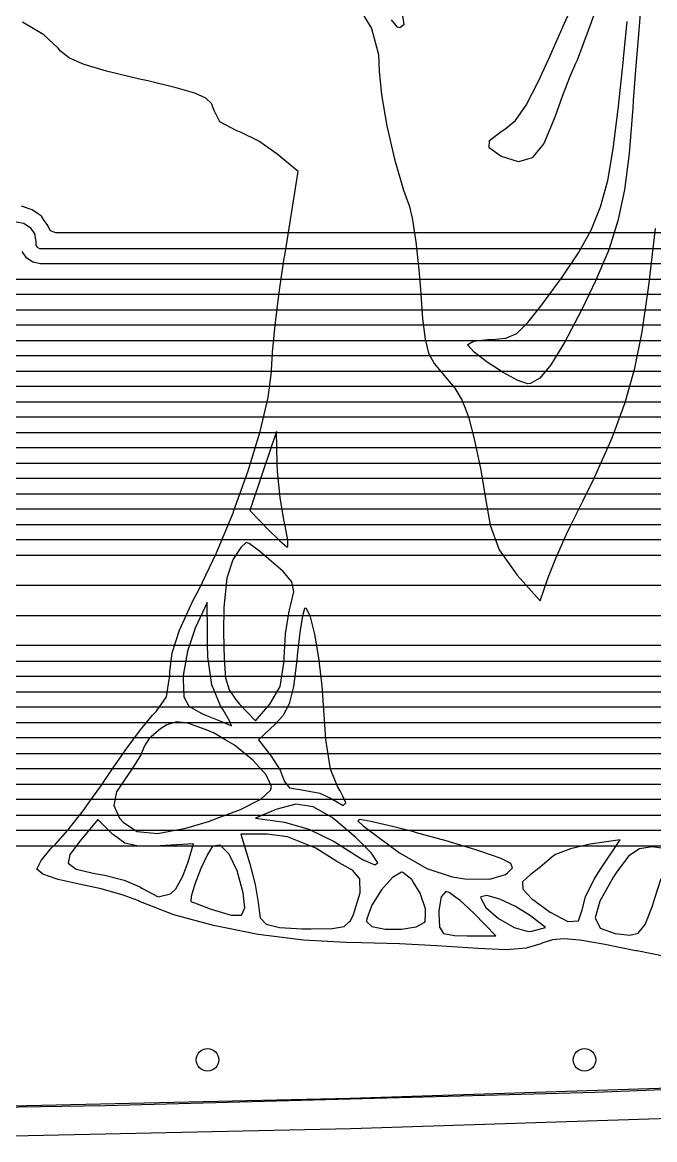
# Model space of a CAD drawing. Extents: x 94.3 to 177.3, y -118.1 to -62.3.
# Drawn here: x 141.77 to 145.97, y -117.53 to -110.12 of the extents above; entities that cross this region are included whole.
import ezdxf

# ---------------------------------------------------------------- set-up
doc = ezdxf.new("R2010")
doc.units = 0
doc.layers.add('BLACK', color=7, linetype='CONTINUOUS')

msp = doc.modelspace()

# ---------------------------------------------------------------- linework, layer by layer
at = {"layer": 'BLACK', "linetype": 'CONTINUOUS'}
for p, q in [((145.367035, -110.128642), (145.476746, -109.891023)), ((145.602399, -109.954304), (145.54355, -110.125222)), ((143.986345, -109.996357), (144.087952, -110.165661)), ((145.872702, -110.037604), (145.857391, -110.204586)), ((144.259041, -110.155882), (144.219119, -110.10838)), ((144.289983, -110.066576), (144.302466, -110.140965)), ((141.914066, -110.207309), (141.772221, -110.123304)), ((144.087952, -110.165661), (144.132727, -110.336599)), ((144.274794, -110.159724), (144.259041, -110.155882)), ((144.302466, -110.140965), (144.274794, -110.159724)), ((145.269345, -110.349419), (145.367035, -110.128642)), ((145.54355, -110.125222), (145.489966, -110.273284)), ((145.758487, -110.363049), (145.78368, -110.117764)), ((142.008616, -110.295462), (141.914066, -110.207309)), ((145.857391, -110.204586), (145.840387, -110.412941)), ((142.024259, -110.315036), (142.008616, -110.295462)), ((142.083336, -110.360863), (142.024259, -110.315036)), ((144.132727, -110.336599), (144.138634, -110.447856)), ((145.489966, -110.273284), (145.450412, -110.374535)), ((142.180405, -110.403141), (142.083336, -110.360863)), ((142.330474, -110.447549), (142.180405, -110.403141)), ((145.195941, -110.513617), (145.269345, -110.349419)), ((145.440831, -110.39586), (145.405801, -110.477928)), ((145.450412, -110.374535), (145.440831, -110.39586)), ((145.724212, -110.700224), (145.757754, -110.37064)), ((145.757754, -110.37064), (145.758487, -110.363049)), ((145.840387, -110.412941), (145.823498, -110.641386)), ((142.548553, -110.499765), (142.330474, -110.447549)), ((144.138634, -110.447856), (144.152566, -110.604797)), ((145.405801, -110.477928), (145.354923, -110.610012)), ((142.604617, -110.512482), (142.548553, -110.499765)), ((142.79186, -110.557171), (142.604617, -110.512482)), ((142.914787, -110.592981), (142.79186, -110.557171)), ((145.113372, -110.672987), (145.195941, -110.513617)), ((142.988039, -110.626092), (142.914787, -110.592981)), ((143.026254, -110.662683), (142.988039, -110.626092)), ((144.152566, -110.604797), (144.188831, -110.809412)), ((145.354923, -110.610012), (145.302862, -110.75331)), ((143.044073, -110.708933), (143.026254, -110.662683)), ((143.081963, -110.783023), (143.044073, -110.708933)), ((145.041423, -110.775056), (145.113372, -110.672987)), ((145.691346, -110.962163), (145.724212, -110.700224)), ((145.820114, -110.690231), (145.79572, -110.992349)), ((145.823498, -110.641386), (145.820114, -110.690231)), ((143.193069, -110.844159), (143.081963, -110.783023)), ((144.971974, -110.833028), (145.041423, -110.775056)), ((145.302862, -110.75331), (145.229353, -110.926236)), ((143.218345, -110.852104), (143.193069, -110.844159)), ((143.339193, -110.911254), (143.218345, -110.852104)), ((144.188831, -110.809412), (144.240461, -111.030536)), ((144.869067, -110.907314), (144.946612, -110.847816)), ((144.946612, -110.847816), (144.971974, -110.833028)), ((143.459126, -110.994614), (143.339193, -110.911254)), ((144.867457, -110.955564), (144.869067, -110.907314)), ((145.229353, -110.926236), (145.152854, -111.02241)), ((143.600372, -111.112651), (143.459126, -110.994614)), ((144.93909, -111.006789), (144.867457, -110.955564)), ((145.65385, -111.17237), (145.691346, -110.962163)), ((145.79572, -110.992349), (145.765088, -111.23407)), ((144.240461, -111.030536), (144.300487, -111.237007)), ((144.95041, -111.012706), (144.93909, -111.006789)), ((145.063246, -111.048883), (144.95041, -111.012706)), ((145.152854, -111.02241), (145.063246, -111.048883)), ((143.511692, -111.669507), (143.600372, -111.112651)), ((145.606419, -111.346759), (145.65385, -111.17237)), ((144.300487, -111.237007), (144.339277, -111.345034)), ((145.765088, -111.23407), (145.722229, -111.439105)), ((141.837405, -111.365818), (141.766754, -111.34287)), ((141.837407, -111.365819), (141.837405, -111.365818)), ((141.837409, -111.36582), (141.837407, -111.365819)), ((141.83741, -111.365821), (141.837409, -111.36582)), ((141.837412, -111.365822), (141.83741, -111.365821)), ((141.878741, -111.395834), (141.837412, -111.365822)), ((144.339277, -111.345034), (144.360284, -111.431975)), ((145.543746, -111.501241), (145.606419, -111.346759)), ((141.7296, -111.445372), (141.780145, -111.455422)), ((141.897526, -111.409475), (141.878741, -111.395834)), ((141.912504, -111.430075), (141.897526, -111.409475)), ((141.941216, -111.469564), (141.912504, -111.430075)), ((144.360284, -111.431975), (144.382203, -111.579319)), ((145.722229, -111.439105), (145.661152, -111.631161)), ((141.780145, -111.455422), (141.823001, -111.484044)), ((141.823001, -111.484044), (141.851648, -111.526883)), ((141.941217, -111.469566), (141.941216, -111.469564)), ((141.946427, -111.485574), (141.941217, -111.469566)), ((141.958617, -111.505455), (141.946427, -111.485574)), ((141.993972, -111.5201), (141.958617, -111.505455)), ((142.174349, -111.5201), (141.993972, -111.5201)), ((148.228893, -111.5201), (142.174349, -111.5201)), ((145.460525, -111.651731), (145.543746, -111.501241)), ((145.928326, -111.850827), (145.971075, -111.490488)), ((141.851648, -111.526883), (141.861728, -111.577422)), ((141.86168, -111.577422), (141.861676, -111.577433)), ((141.861676, -111.577433), (141.86168, -111.577452)), ((141.861728, -111.577422), (141.86168, -111.577422)), ((141.86168, -111.577452), (141.86168, -111.592108)), ((141.86168, -111.592108), (141.8617, -111.592108)), ((141.8617, -111.592108), (141.861701, -111.600276)), ((144.382203, -111.579319), (144.401893, -111.763457)), ((141.79878, -111.685497), (141.770159, -111.64266)), ((141.861701, -111.600276), (141.86987, -111.614425)), ((141.86987, -111.614425), (141.884016, -111.622597)), ((141.884016, -111.622597), (141.892185, -111.6226)), ((141.892185, -111.6226), (141.9328, -111.6226)), ((141.9328, -111.6226), (142.143856, -111.6226)), ((142.143856, -111.6226), (148.1984, -111.6226)), ((143.508759, -111.688035), (143.511692, -111.669507)), ((145.351451, -111.814142), (145.460525, -111.651731)), ((145.661152, -111.631161), (145.575866, -111.833949)), ((141.84161, -111.714129), (141.79878, -111.685497)), ((141.872716, -111.720329), (141.84161, -111.714129)), ((141.87272, -111.720333), (141.872716, -111.720329)), ((141.879925, -111.721766), (141.87272, -111.720333)), ((141.892135, -111.7242), (141.879925, -111.721766)), ((141.892144, -111.724196), (141.892135, -111.7242)), ((141.89216, -111.7242), (141.892144, -111.724196)), ((141.9328, -111.7242), (141.89216, -111.7242)), ((142.143856, -111.7242), (141.9328, -111.7242)), ((148.177358, -111.7242), (142.143856, -111.7242)), ((143.475352, -111.915755), (143.508759, -111.688035)), ((144.401893, -111.763457), (144.412011, -111.891723)), ((145.211218, -112.004386), (145.351451, -111.814142)), ((138.553957, -111.8258), (148.1016, -111.8258)), ((144.412011, -111.891723), (144.426671, -112.09004)), ((145.575866, -111.833949), (145.482104, -112.027991)), ((145.922545, -111.898384), (145.928326, -111.850827)), ((148.080558, -111.9274), (138.532915, -111.9274)), ((143.4481, -112.131102), (143.475352, -111.915755)), ((145.883006, -112.175132), (145.922545, -111.898384)), ((138.249862, -112.029), (148.007364, -112.029)), ((145.12535, -112.113533), (145.211218, -112.004386)), ((145.482104, -112.027991), (145.368158, -112.245815)), ((144.426671, -112.09004), (144.44262, -112.224792)), ((145.050599, -112.186079), (145.12535, -112.113533)), ((147.986322, -112.1306), (138.249862, -112.1306)), ((143.429741, -112.310576), (143.4481, -112.131102)), ((144.978536, -112.218025), (145.050599, -112.186079)), ((145.834507, -112.416118), (145.883006, -112.175132)), ((137.685358, -112.2322), (147.921782, -112.2322)), ((144.44262, -112.224792), (144.465756, -112.316393)), ((144.726655, -112.259748), (144.763846, -112.237597)), ((144.727312, -112.263598), (144.726655, -112.259748)), ((144.768323, -112.310247), (144.727312, -112.263598)), ((144.763846, -112.237597), (144.856162, -112.225773)), ((144.856162, -112.225773), (144.885891, -112.225165)), ((144.885891, -112.225165), (144.978536, -112.218025)), ((145.368158, -112.245815), (145.27783, -112.394054)), ((147.90074, -112.3338), (137.664316, -112.3338)), ((143.423013, -112.430679), (143.429741, -112.310576)), ((144.465756, -112.316393), (144.501981, -112.385258)), ((144.854492, -112.376223), (144.768323, -112.310247)), ((144.501981, -112.385258), (144.557194, -112.451801)), ((144.959765, -112.444469), (144.854492, -112.376223)), ((145.27783, -112.394054), (145.2046, -112.481643)), ((136.243141, -112.435399), (147.836199, -112.435399)), ((143.402062, -112.611451), (143.422932, -112.439471)), ((143.422932, -112.439471), (143.423013, -112.430679)), ((144.557194, -112.451801), (144.581301, -112.477482)), ((144.581301, -112.477482), (144.640261, -112.548027)), ((145.05809, -112.497926), (144.959765, -112.444469)), ((145.2046, -112.481643), (145.141948, -112.517518)), ((145.77011, -112.642874), (145.834507, -112.416118)), ((147.815157, -112.536999), (136.243141, -112.536999)), ((144.640261, -112.548027), (144.68858, -112.630326)), ((145.123415, -112.519535), (145.05809, -112.497926)), ((145.141948, -112.517518), (145.123415, -112.519535)), ((143.3488, -112.837039), (143.402062, -112.611451)), ((144.68858, -112.630326), (144.730246, -112.737749)), ((133.879999, -112.638601), (147.728183, -112.638601)), ((145.68288, -112.876931), (145.77011, -112.642874)), ((147.707141, -112.740201), (133.928398, -112.740201)), ((144.730246, -112.737749), (144.769248, -112.883665)), ((137.156315, -112.841801), (147.642601, -112.841801)), ((143.269609, -113.096726), (143.3488, -112.837039)), ((143.457332, -112.834933), (143.369053, -113.097585)), ((143.462202, -113.045198), (143.457332, -112.834933)), ((144.769248, -112.883665), (144.809575, -113.081445)), ((145.565881, -113.139822), (145.68288, -112.876931)), ((147.621559, -112.943401), (137.177357, -112.943401)), ((137.240485, -113.045001), (147.545801, -113.045001)), ((143.464539, -113.101139), (143.462202, -113.045198)), ((147.524759, -113.146601), (137.261527, -113.146601)), ((143.174827, -113.360236), (143.269609, -113.096726)), ((143.369053, -113.097585), (143.280775, -113.360236)), ((143.48077, -113.27364), (143.464539, -113.101139)), ((144.809575, -113.081445), (144.855214, -113.344458)), ((145.488505, -113.297516), (145.565881, -113.139822)), ((137.707315, -113.248201), (147.449001, -113.248201)), ((143.505798, -113.422494), (143.48077, -113.27364)), ((145.412175, -113.453077), (145.488505, -113.297516)), ((147.427959, -113.349801), (137.728357, -113.349801)), ((143.059295, -113.640366), (143.170953, -113.371005)), ((143.170953, -113.371005), (143.174827, -113.360236)), ((143.280775, -113.360236), (143.401394, -113.486136)), ((144.855214, -113.344458), (144.873718, -113.457723)), ((143.514354, -113.460985), (143.505798, -113.422494)), ((137.791483, -113.451401), (147.352201, -113.451401)), ((143.401394, -113.486136), (143.47826, -113.56143)), ((143.531763, -113.556941), (143.514354, -113.460985)), ((144.873718, -113.457723), (144.933513, -113.620589)), ((145.3115, -113.6718), (145.381385, -113.516129)), ((145.381385, -113.516129), (145.412175, -113.453077)), ((147.331159, -113.553001), (137.812525, -113.553001)), ((143.256862, -113.57086), (143.220762, -113.603708)), ((143.274909, -113.578986), (143.256862, -113.57086)), ((143.343362, -113.628314), (143.274909, -113.578986)), ((143.47826, -113.56143), (143.526737, -113.599647)), ((143.533269, -113.60078), (143.531763, -113.556941)), ((137.986555, -113.655601), (147.213298, -113.655601)), ((142.941097, -113.885302), (143.059295, -113.640366)), ((143.220762, -113.603708), (143.169371, -113.683086)), ((143.438326, -113.707532), (143.343362, -113.628314)), ((143.526737, -113.599647), (143.533269, -113.60078)), ((144.933513, -113.620589), (145.052957, -113.787657)), ((145.276701, -113.760098), (145.3115, -113.6718)), ((143.167485, -113.686506), (143.128406, -113.808969)), ((143.169371, -113.683086), (143.167485, -113.686506)), ((143.500966, -113.764146), (143.438326, -113.707532)), ((143.128406, -113.808969), (143.108705, -114.002035)), ((143.559333, -113.833409), (143.500966, -113.764146)), ((145.052957, -113.787657), (145.206295, -113.957384)), ((145.206295, -113.957384), (145.259384, -113.804038)), ((145.259384, -113.804038), (145.276701, -113.760098)), ((147.139918, -113.855601), (138.027976, -113.855601)), ((142.903176, -113.958535), (142.941097, -113.885302)), ((143.571795, -113.898855), (143.559333, -113.833409)), ((142.813708, -114.151686), (142.903176, -113.958535)), ((143.550465, -113.991112), (143.571795, -113.898855)), ((142.996246, -113.970363), (142.918377, -114.138575)), ((142.998597, -114.166537), (142.996246, -113.970363)), ((143.108705, -114.002035), (143.105852, -114.166537)), ((143.516904, -114.177786), (143.541296, -114.026666)), ((143.541296, -114.026666), (143.550465, -113.991112)), ((143.64307, -114.009633), (143.629409, -114.05853)), ((143.655681, -114.009359), (143.64307, -114.009633)), ((143.682324, -114.064686), (143.655681, -114.009359)), ((138.153243, -114.054601), (147.441774, -114.054601)), ((143.629409, -114.05853), (143.611992, -114.16921)), ((143.710411, -114.179217), (143.682324, -114.064686)), ((142.764936, -114.301908), (142.813708, -114.151686)), ((142.918377, -114.138575), (142.866624, -114.291233)), ((142.999522, -114.243708), (142.998597, -114.166537)), ((143.105852, -114.166537), (143.109043, -114.347903)), ((143.507119, -114.335704), (143.516904, -114.177786)), ((143.611992, -114.16921), (143.594175, -114.319652)), ((143.736971, -114.33686), (143.710411, -114.179217)), ((147.5047, -114.254601), (138.194665, -114.254601)), ((143.002275, -114.328479), (142.999522, -114.243708)), ((142.750165, -114.428231), (142.764936, -114.301908)), ((142.866624, -114.291233), (142.838712, -114.452295)), ((143.028505, -114.514907), (143.002275, -114.328479)), ((143.506557, -114.371208), (143.507119, -114.335704)), ((143.594175, -114.319652), (143.59093, -114.35185)), ((143.759036, -114.521523), (143.736971, -114.33686)), ((138.258205, -114.357201), (147.789073, -114.357201)), ((143.109043, -114.347903), (143.119817, -114.467529)), ((143.481656, -114.525969), (143.506557, -114.371208)), ((143.59093, -114.35185), (143.569631, -114.526617)), ((147.767502, -114.458801), (138.279247, -114.458801)), ((142.726916, -114.594205), (142.745524, -114.479806)), ((142.745524, -114.479806), (142.749845, -114.453242)), ((142.749845, -114.453242), (142.750165, -114.428231)), ((142.838712, -114.452295), (142.83739, -114.479806)), ((142.83739, -114.479806), (142.842164, -114.593566)), ((143.119817, -114.467529), (143.143171, -114.547738)), ((143.086128, -114.653724), (143.028505, -114.514907)), ((143.143171, -114.547738), (143.184098, -114.610857)), ((143.412112, -114.643841), (143.481656, -114.525969)), ((143.569631, -114.526617), (143.541977, -114.641506)), ((143.773635, -114.717112), (143.759036, -114.521523)), ((138.390418, -114.561401), (147.676181, -114.561401)), ((142.660971, -114.689259), (142.726916, -114.594205)), ((142.842164, -114.593566), (142.876575, -114.657431)), ((143.184098, -114.610857), (143.21236, -114.642608)), ((147.655139, -114.663001), (138.41146, -114.663001)), ((142.634661, -114.716478), (142.660971, -114.689259)), ((142.876575, -114.657431), (142.962644, -114.705266)), ((142.962644, -114.705266), (142.99197, -114.717524)), ((143.102411, -114.680669), (143.086128, -114.653724)), ((143.146688, -114.757465), (143.102411, -114.680669)), ((143.21236, -114.642608), (143.317105, -114.754293)), ((143.317105, -114.754293), (143.412112, -114.643841)), ((143.541977, -114.641506), (143.499831, -114.720727)), ((138.475, -114.765601), (147.591599, -114.765601)), ((142.555568, -114.813849), (142.634661, -114.716478)), ((142.729884, -114.781175), (142.687931, -114.807002)), ((142.793109, -114.759726), (142.729884, -114.781175)), ((142.869366, -114.770052), (142.793109, -114.759726)), ((142.990821, -114.812764), (142.869366, -114.770052)), ((142.99197, -114.717524), (143.093016, -114.758986)), ((143.093016, -114.758986), (143.153397, -114.783774)), ((143.159564, -114.78631), (143.146688, -114.757465)), ((143.448185, -114.776577), (143.336925, -114.879744)), ((143.499831, -114.720727), (143.448185, -114.776577)), ((143.775456, -114.742164), (143.773635, -114.717112)), ((143.785289, -114.877473), (143.775456, -114.742164)), ((142.454188, -114.951221), (142.555568, -114.813849)), ((142.687931, -114.807002), (142.612388, -114.869683)), ((143.043923, -114.835954), (142.990821, -114.812764)), ((143.117413, -114.879744), (143.043923, -114.835954)), ((143.153397, -114.783774), (143.159564, -114.78631)), ((147.570557, -114.867201), (138.496042, -114.867201)), ((142.581953, -114.920331), (142.558272, -114.97905)), ((142.612388, -114.869683), (142.581953, -114.920331)), ((143.178233, -114.915984), (143.117413, -114.879744)), ((143.300203, -115.013736), (143.178233, -114.915984)), ((143.336925, -114.879744), (143.422022, -114.987927)), ((143.816385, -115.073464), (143.785289, -114.877473)), ((138.559582, -114.969801), (147.507017, -114.969801)), ((142.345969, -115.10806), (142.454188, -114.951221)), ((142.558272, -114.97905), (142.499223, -115.071675)), ((143.422022, -114.987927), (143.481526, -115.080039)), ((147.485975, -115.071401), (138.580624, -115.071401)), ((142.499223, -115.071675), (142.476821, -115.102056)), ((143.388806, -115.110898), (143.300203, -115.013736)), ((143.863295, -115.193857), (143.816385, -115.073464)), ((142.296644, -115.180565), (142.345969, -115.10806)), ((142.476821, -115.102056), (142.396733, -115.224488)), ((143.423013, -115.189156), (143.388806, -115.110898)), ((143.481526, -115.080039), (143.5071, -115.152283)), ((143.5071, -115.152283), (143.507119, -115.153518)), ((138.675199, -115.174001), (147.422435, -115.174001)), ((142.199355, -115.315562), (142.296644, -115.180565)), ((142.396733, -115.224488), (142.377534, -115.315562)), ((143.35426, -115.273062), (143.41696, -115.213178)), ((143.41696, -115.213178), (143.423013, -115.189156)), ((143.507119, -115.153518), (143.544447, -115.19765)), ((143.544447, -115.19765), (143.62524, -115.210926)), ((143.62524, -115.210926), (143.744615, -115.232208)), ((143.879072, -115.218568), (143.863295, -115.193857)), ((143.896236, -115.253304), (143.879072, -115.218568)), ((147.401393, -115.275601), (138.696241, -115.275601)), ((143.219247, -115.340955), (143.35426, -115.273062)), ((143.744615, -115.232208), (143.824926, -115.270567)), ((143.824926, -115.270567), (143.899736, -115.314751)), ((143.91791, -115.297167), (143.896236, -115.253304)), ((143.899736, -115.314751), (143.91791, -115.297167)), ((142.073764, -115.478313), (142.180823, -115.341277)), ((142.180823, -115.341277), (142.199355, -115.315562)), ((142.377534, -115.315562), (142.416632, -115.399089)), ((143.063717, -115.398625), (143.219247, -115.340955)), ((143.453736, -115.342065), (143.31788, -115.398625)), ((143.461151, -115.339024), (143.453736, -115.342065)), ((143.584439, -115.307027), (143.461151, -115.339024)), ((143.700049, -115.323258), (143.584439, -115.307027)), ((143.826993, -115.394341), (143.700049, -115.323258)), ((138.759781, -115.378201), (147.337853, -115.378201)), ((142.272991, -115.4066), (142.154175, -115.548923)), ((142.368072, -115.50168), (142.272991, -115.4066)), ((142.416632, -115.399089), (142.441286, -115.428393)), ((142.441286, -115.428393), (142.533642, -115.487489)), ((142.856274, -115.465615), (143.006602, -115.419803)), ((143.006602, -115.419803), (143.063717, -115.398625)), ((143.31788, -115.398625), (143.509277, -115.426254)), ((143.509277, -115.426254), (143.671138, -115.471804)), ((143.853933, -115.417045), (143.826993, -115.394341)), ((143.984283, -115.5269), (143.853933, -115.417045)), ((144.010556, -115.407774), (143.997094, -115.417045)), ((143.997094, -115.417045), (144.031115, -115.449301)), ((144.08294, -115.420335), (144.010556, -115.407774)), ((144.031115, -115.449301), (144.057479, -115.470513)), ((144.225691, -115.453577), (144.08294, -115.420335)), ((147.316811, -115.479801), (138.780823, -115.479801)), ((141.993608, -115.567997), (142.073764, -115.478313)), ((142.371758, -115.505297), (142.368072, -115.50168)), ((142.376693, -115.51014), (142.371758, -115.505297)), ((142.450169, -115.563455), (142.376693, -115.51014)), ((142.533642, -115.487489), (142.668527, -115.499949)), ((142.668527, -115.499949), (142.856274, -115.465615)), ((143.395589, -115.505454), (143.220979, -115.505297)), ((143.220979, -115.505297), (143.279943, -115.701219)), ((143.530576, -115.522114), (143.395589, -115.505454)), ((143.717384, -115.598528), (143.530576, -115.522114)), ((143.671138, -115.471804), (143.840312, -115.553104)), ((144.057479, -115.470513), (144.272993, -115.629513)), ((144.367473, -115.48958), (144.225691, -115.453577)), ((144.386441, -115.494861), (144.367473, -115.48958)), ((144.582618, -115.549481), (144.386441, -115.494861)), ((138.84399, -115.582301), (147.253644, -115.582301)), ((141.895184, -115.680184), (141.965441, -115.596188)), ((141.965441, -115.596188), (141.993608, -115.567997)), ((142.154175, -115.548923), (142.086957, -115.639455)), ((142.542224, -115.584871), (142.450169, -115.563455)), ((142.684897, -115.582568), (142.542224, -115.584871)), ((142.906643, -115.568377), (142.684897, -115.582568)), ((142.872224, -115.688098), (142.906643, -115.568377)), ((143.033561, -115.583556), (142.999288, -115.638858)), ((143.084489, -115.576923), (143.033561, -115.583556)), ((143.142121, -115.636769), (143.084489, -115.576923)), ((143.840312, -115.553104), (143.887754, -115.583392)), ((143.887754, -115.583392), (144.0277, -115.672494)), ((144.086642, -115.629766), (143.984283, -115.5269)), ((144.779939, -115.609451), (144.582618, -115.549481)), ((145.537889, -115.571894), (145.407485, -115.601016)), ((145.73663, -115.542091), (145.537889, -115.571894)), ((145.61012, -115.729544), (145.73663, -115.542091)), ((145.949765, -115.589403), (145.864055, -115.601032)), ((146.042403, -115.601991), (145.949765, -115.589403)), ((142.086957, -115.639455), (142.075411, -115.697938)), ((142.999288, -115.638858), (142.9561, -115.733083)), ((143.19581, -115.7478), (143.142121, -115.636769)), ((143.741523, -115.613678), (143.717384, -115.598528)), ((143.858109, -115.68487), (143.741523, -115.613678)), ((144.130389, -115.693782), (144.086642, -115.629766)), ((144.272993, -115.629513), (144.455068, -115.731957)), ((144.81885, -115.622072), (144.779939, -115.609451)), ((144.948186, -115.667114), (144.81885, -115.622072)), ((145.011706, -115.699479), (144.948186, -115.667114)), ((145.283153, -115.657693), (145.203756, -115.726664)), ((145.308103, -115.640092), (145.283153, -115.657693)), ((145.407485, -115.601016), (145.308103, -115.640092)), ((145.794649, -115.647814), (145.718342, -115.747592)), ((145.864055, -115.601032), (145.794649, -115.647814)), ((141.867053, -115.737187), (141.886422, -115.697938)), ((141.867076, -115.737806), (141.867053, -115.737187)), ((141.906817, -115.768994), (141.867076, -115.737806)), ((141.886422, -115.697938), (141.895184, -115.680184)), ((142.075411, -115.697938), (142.12792, -115.736239)), ((142.12792, -115.736239), (142.252866, -115.766224)), ((142.836613, -115.783289), (142.872224, -115.688098)), ((142.9561, -115.733083), (142.915809, -115.836345)), ((143.279943, -115.701219), (143.315501, -115.838705)), ((143.948675, -115.737376), (143.858109, -115.68487)), ((143.960667, -115.744409), (143.948675, -115.737376)), ((144.009969, -115.801568), (143.960667, -115.744409)), ((144.0277, -115.672494), (144.10966, -115.708658)), ((144.10966, -115.708658), (144.130389, -115.693782)), ((144.455068, -115.731957), (144.622343, -115.78733)), ((144.990204, -115.761558), (145.021636, -115.728012)), ((145.021636, -115.728012), (145.011706, -115.699479)), ((145.203756, -115.726664), (145.139497, -115.775088)), ((145.564663, -115.802841), (145.61012, -115.729544)), ((142.007865, -115.804603), (141.906817, -115.768994)), ((142.148814, -115.837047), (142.007865, -115.804603)), ((142.252866, -115.766224), (142.315244, -115.776947)), ((142.315244, -115.776947), (142.445724, -115.809234)), ((142.445724, -115.809234), (142.550505, -115.853266)), ((142.788836, -115.866823), (142.836613, -115.783289)), ((143.235344, -115.894287), (143.19581, -115.7478)), ((144.011911, -115.892678), (144.009969, -115.801568)), ((144.225928, -115.791496), (144.153374, -115.873729)), ((144.286511, -115.757615), (144.225928, -115.791496)), ((144.295339, -115.758687), (144.286511, -115.757615)), ((144.354124, -115.804998), (144.295339, -115.758687)), ((144.364283, -115.821794), (144.354124, -115.804998)), ((144.622343, -115.78733), (144.705629, -115.800264)), ((144.705629, -115.800264), (144.871489, -115.80385)), ((144.871489, -115.80385), (144.976192, -115.771665)), ((144.976192, -115.771665), (144.990204, -115.761558)), ((145.139497, -115.775088), (145.089828, -115.821794)), ((145.5064, -115.921218), (145.564663, -115.802841)), ((145.692948, -115.786875), (145.60178, -115.948531)), ((145.718342, -115.747592), (145.692948, -115.786875)), ((145.964948, -115.93634), (146.00912, -115.7979)), ((142.294195, -115.868115), (142.148814, -115.837047)), ((142.440722, -115.90817), (142.294195, -115.868115)), ((142.550505, -115.853266), (142.567561, -115.864451)), ((142.567561, -115.864451), (142.672654, -115.919404)), ((142.755001, -115.89984), (142.788836, -115.866823)), ((142.915809, -115.836345), (142.890226, -115.918758)), ((143.315501, -115.838705), (143.336496, -115.95725)), ((143.967675, -116.03629), (144.011911, -115.892678)), ((144.153374, -115.873729), (144.089624, -115.975194)), ((144.409185, -115.896033), (144.364283, -115.821794)), ((144.579631, -115.883774), (144.548955, -115.920727)), ((144.602495, -115.8918), (144.579631, -115.883774)), ((144.647756, -115.924276), (144.602495, -115.8918)), ((145.089828, -115.821794), (145.090742, -115.869552)), ((145.090742, -115.869552), (145.149643, -115.93215)), ((142.537804, -115.944829), (142.440722, -115.90817)), ((142.548182, -115.949999), (142.537804, -115.944829)), ((142.565496, -115.958624), (142.548182, -115.949999)), ((142.775378, -116.039034), (142.565496, -115.958624)), ((142.672654, -115.919404), (142.755001, -115.89984)), ((142.890226, -115.918758), (142.888732, -115.949999)), ((142.888732, -115.949999), (142.929947, -115.966835)), ((142.929947, -115.966835), (143.017996, -115.998908)), ((143.247002, -115.993154), (143.235344, -115.894287)), ((143.336496, -115.95725), (143.338907, -115.992085)), ((144.444564, -115.999054), (144.409185, -115.896033)), ((144.548955, -115.920727), (144.533615, -116.011596)), ((144.676334, -115.944782), (144.647756, -115.924276)), ((144.768708, -116.030959), (144.676334, -115.944782)), ((144.811688, -115.919138), (144.810761, -115.924276)), ((144.810761, -115.924276), (144.845657, -115.990465)), ((144.852981, -115.910421), (144.811688, -115.919138)), ((144.937993, -115.934813), (144.852981, -115.910421)), ((145.042435, -115.983321), (144.937993, -115.934813)), ((145.149643, -115.93215), (145.272188, -116.022167)), ((145.483609, -116.005518), (145.5064, -115.921218)), ((145.60178, -115.948531), (145.571542, -116.05891)), ((145.948426, -115.98729), (145.964948, -115.93634)), ((143.040328, -116.110758), (142.775378, -116.039034)), ((143.017996, -115.998908), (143.02351, -116.000856)), ((143.02351, -116.000856), (143.155854, -116.041984)), ((143.155854, -116.041984), (143.225596, -116.04181)), ((143.225596, -116.04181), (143.247002, -115.993154)), ((143.338907, -115.992085), (143.348842, -116.059556)), ((143.94796, -116.078525), (143.967675, -116.03629)), ((144.089624, -115.975194), (144.055455, -116.066775)), ((144.444303, -116.081323), (144.444463, -116.030959)), ((144.444463, -116.030959), (144.444564, -115.999054)), ((144.533615, -116.011596), (144.533212, -116.030959)), ((144.533212, -116.030959), (144.537258, -116.121424)), ((144.911366, -116.178145), (144.768708, -116.030959)), ((144.845657, -115.990465), (144.930184, -116.063221)), ((145.142015, -116.046947), (145.042435, -115.983321)), ((145.272188, -116.022167), (145.389493, -116.084645)), ((145.466561, -116.05891), (145.483609, -116.005518)), ((145.901811, -116.104174), (145.948426, -115.98729)), ((143.335472, -116.168769), (143.040328, -116.110758)), ((143.348842, -116.059556), (143.389426, -116.100954)), ((143.389426, -116.100954), (143.476823, -116.122815)), ((143.826547, -116.131051), (143.905751, -116.115656)), ((143.905751, -116.115656), (143.942275, -116.083526)), ((143.942275, -116.083526), (143.94796, -116.078525)), ((144.055455, -116.066775), (144.053965, -116.083526)), ((144.053965, -116.083526), (144.089887, -116.117601)), ((144.383867, -116.119429), (144.441271, -116.087152)), ((144.441271, -116.087152), (144.444303, -116.081323)), ((144.930184, -116.063221), (145.034105, -116.122759)), ((145.241977, -116.123488), (145.142015, -116.046947)), ((145.389493, -116.084645), (145.460344, -116.078381)), ((145.460344, -116.078381), (145.466561, -116.05891)), ((145.571542, -116.05891), (145.604869, -116.127357)), ((145.856797, -116.160577), (145.893203, -116.11496)), ((145.893203, -116.11496), (145.901811, -116.104174)), ((143.635936, -116.208039), (143.335472, -116.168769)), ((143.476823, -116.122815), (143.6272, -116.131674)), ((143.6272, -116.131674), (143.686885, -116.132772)), ((143.686885, -116.132772), (143.826547, -116.131051)), ((144.089887, -116.117601), (144.177377, -116.134828)), ((144.177377, -116.134828), (144.285636, -116.135379)), ((144.285636, -116.135379), (144.383867, -116.119429)), ((144.537258, -116.121424), (144.564665, -116.164243)), ((144.564665, -116.164243), (144.638331, -116.177242)), ((144.638331, -116.177242), (144.722289, -116.178145)), ((144.722289, -116.178145), (144.911366, -116.178145)), ((145.034105, -116.122759), (145.127179, -116.149294)), ((145.127179, -116.149294), (145.15142, -116.147169)), ((145.15142, -116.147169), (145.241977, -116.123488)), ((145.604869, -116.127357), (145.704395, -116.16322)), ((145.704395, -116.16322), (145.80184, -116.173267)), ((145.80184, -116.173267), (145.856797, -116.160577)), ((143.916844, -116.223542), (143.635936, -116.208039)), ((144.021564, -116.224973), (143.916844, -116.223542)), ((144.272277, -116.232273), (144.021564, -116.224973)), ((144.520992, -116.243878), (144.272277, -116.232273)), ((144.726655, -116.258038), (144.520992, -116.243878)), ((144.793676, -116.263477), (144.726655, -116.258038)), ((144.981287, -116.27132), (144.793676, -116.263477)), ((145.11322, -116.261012), (144.981287, -116.27132)), ((145.210265, -116.231408), (145.11322, -116.261012)), ((145.224597, -116.22508), (145.210265, -116.231408)), ((145.287768, -116.205142), (145.224597, -116.22508)), ((145.363705, -116.199132), (145.287768, -116.205142)), ((145.469704, -116.208306), (145.363705, -116.199132)), ((145.623057, -116.23392), (145.469704, -116.208306)), ((145.841059, -116.27723), (145.623057, -116.23392)), ((145.848744, -116.278808), (145.841059, -116.27723)), ((146.044772, -116.318801), (145.848744, -116.278808)), ((147.196221, -117.151094), (143.945973, -117.257762)), ((145.57139, -117.213778), (148.821601, -117.089384)), ((142.320018, -117.302756), (145.57139, -117.213778)), ((143.945429, -117.257777), (140.694209, -117.32903)), ((143.945973, -117.257762), (143.945429, -117.257777)), ((139.067869, -117.356308), (142.320018, -117.302756)), ((147.204145, -117.351439), (143.951175, -117.458197)), ((143.951175, -117.458197), (140.697236, -117.529509))]:
    msp.add_line(p, q, dxfattribs=at)
at = {"layer": 'BLACK'}
for centre in [(143, -117), (145.5, -117)]:
    msp.add_circle(centre, 0.075, dxfattribs=at)

doc.saveas('drawing.dxf')
